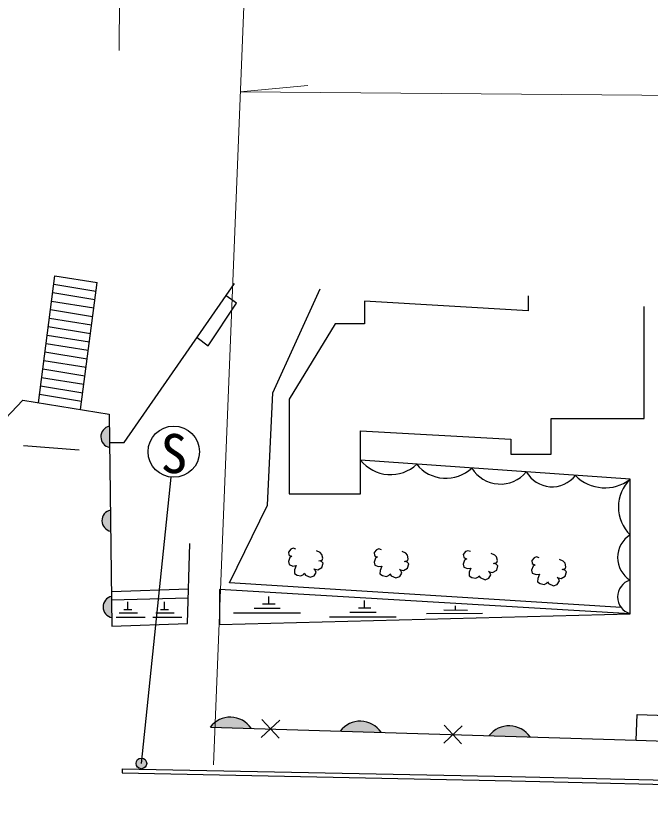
# Model space of a CAD drawing. Units: millimetres at full size, sheet at 1:1000; details may follow other scales. Extents: x 40000 to 680000, y 20000 to 380000.
# Drawn here: x 224530 to 254227, y 279410 to 316804 of the extents above; entities that cross this region are included whole.
import ezdxf
from ezdxf.enums import TextEntityAlignment as Align

# ---------------------------------------------------------------- set-up
doc = ezdxf.new("R2010")
doc.units = ezdxf.units.MM
doc.header["$LTSCALE"] = 1000
for name, color, linetype, lineweight in [('M-BGD', 7, 'Continuous', 25), ('M-BGD-EXST', 7, 'Continuous', 25), ('M-STR-HTXT', 7, 'Continuous', 13), ('M-STR-STRC', 7, 'Continuous', 25)]:
    doc.layers.add(name, color=color, linetype=linetype, lineweight=lineweight)
doc.styles.add('ＭＳ ゴシック', font='')
doc.styles.get('ＭＳ ゴシック').set_extended_font_data('MS Gothic')

msp = doc.modelspace()

# ---------------------------------------------------------------- hatches: boundary and pattern name
at = {"layer": 'M-BGD'}
for points in [[(228905, 297580, 0.82183), (228918, 296589)], [(228957, 293650, 0.82183), (228970, 292659)], [(229010, 289608, 0.82183), (229023, 288617)], [(235543, 283428, 0.51219), (233625, 283488)], [(241632, 283239, 0.51219), (239714, 283299)], [(248608, 283023, 0.51219), (246690, 283082)]]:
    msp.add_hatch(color=256, dxfattribs=at).paths.add_polyline_path(points)
at = {"layer": 'M-BGD-EXST'}
msp.add_hatch(color=256, dxfattribs=at).paths.add_polyline_path([(230185, 281663, 0.41421), (230524, 281563, 0.41421), (230624, 281902, 1)])

# ---------------------------------------------------------------- linework, layer by layer
at = {"layer": 'M-BGD'}
for p, q in [((225580, 298680), (226353, 304633)), ((226353, 304633), (228328, 304312)), ((226301, 304236), (228276, 303915)), ((227555, 298359), (228328, 304312)), ((226250, 303840), (228225, 303518)), ((226198, 303443), (228173, 303122)), ((226147, 303046), (228122, 302725)), ((226095, 302649), (228070, 302328)), ((226044, 302252), (228019, 301931)), ((225992, 301855), (227967, 301534)), ((225941, 301458), (227916, 301137)), ((225889, 301061), (227864, 300740)), ((225838, 300665), (227813, 300343)), ((225786, 300268), (227761, 299947)), ((225734, 299871), (227710, 299550)), ((225683, 299474), (227658, 299153)), ((225631, 299077), (227607, 298756)), ((224884, 296677), (227487, 296467)), ((232559, 288341), (232671, 292084)), ((229007, 289843), (232607, 289955)), ((229012, 289442), (232595, 289543)), ((236371, 289257), (236371, 289607)), ((229765, 288997), (229765, 289345)), ((231484, 288997), (231484, 289345)), ((236080, 289257), (236663, 289257)), ((240569, 289070), (241152, 289070)), ((240861, 289070), (240861, 289419)), ((245119, 288975), (245109, 289173)), ((229361, 288842), (230223, 288842)), ((229575, 288997), (229956, 288997)), ((231080, 288842), (231942, 288842)), ((231294, 288997), (231674, 288997)), ((234724, 288841), (237853, 288841)), ((235681, 289049), (236904, 289049)), ((240170, 288862), (241393, 288862)), ((243760, 288808), (246379, 288816)), ((244567, 288983), (245671, 288968)), ((229028, 288210), (232559, 288341)), ((229221, 288640), (230577, 288640)), ((230940, 288640), (232296, 288640)), ((239213, 288654), (242342, 288654)), ((236859, 282966), (236040, 283837)), ((253585, 282868), (253625, 284067)), ((236022, 282996), (236888, 283811)), ((244562, 282731), (245429, 283546)), ((245400, 282700), (244581, 283572))]:
    msp.add_line(p, q, dxfattribs=at)
for points in [[(228915, 296817), (229605, 296817), (234770, 304263)], [(252869, 289089), (234539, 290243), (236308, 293877), (236564, 299149), (238783, 304023)], [(233014, 301731), (233538, 301351), (234858, 303352), (234372, 303689)], [(248517, 303697), (248517, 302989), (240854, 303435), (240854, 302385), (239483, 302385), (237330, 298852), (237330, 294414), (240674, 294414), (240674, 297364), (247714, 296980), (247714, 296273), (249590, 296273), (249590, 297948), (253946, 297948), (253946, 303195)], [(220570, 298396), (223484, 297371), (224859, 298797), (228898, 298141), (229028, 288210)], [(253293, 288797), (253296, 295097), (240674, 295988)], [(237642, 291820), (237514, 291865), (237402, 291820), (237296, 291687), (237315, 291556), (237398, 291498), (237458, 291486), (237353, 291425), (237288, 291236), (237320, 291099), (237501, 291030), (237649, 291049), (237572, 290852), (237569, 290686), (237693, 290610), (237875, 290572), (238000, 290628), (238033, 290689), (238085, 290607), (238317, 290504), (238491, 290572), (238590, 290732), (238548, 290843), (238477, 290895), (238670, 290847), (238862, 290960), (238915, 291159), (238844, 291236), (238716, 291268), (238873, 291312), (238895, 291400), (238854, 291571), (238772, 291661), (238600, 291738)], [(241653, 291791), (241525, 291837), (241413, 291792), (241307, 291658), (241326, 291528), (241409, 291469), (241469, 291458), (241364, 291397), (241299, 291208), (241331, 291071), (241512, 291002), (241660, 291021), (241583, 290824), (241580, 290658), (241704, 290582), (241886, 290544), (242011, 290599), (242044, 290661), (242096, 290578), (242328, 290475), (242502, 290544), (242601, 290703), (242559, 290815), (242488, 290867), (242681, 290819), (242873, 290931), (242926, 291131), (242855, 291207), (242727, 291239), (242884, 291284), (242906, 291372), (242865, 291542), (242783, 291632), (242611, 291710)], [(245825, 291704), (245697, 291750), (245585, 291705), (245479, 291571), (245499, 291441), (245581, 291382), (245641, 291371), (245536, 291310), (245471, 291121), (245503, 290984), (245685, 290915), (245832, 290934), (245755, 290737), (245752, 290571), (245876, 290495), (246058, 290456), (246183, 290512), (246216, 290574), (246268, 290491), (246500, 290388), (246674, 290456), (246773, 290616), (246731, 290728), (246660, 290780), (246854, 290732), (247045, 290844), (247098, 291043), (247027, 291120), (246899, 291152), (247056, 291196), (247078, 291285), (247037, 291455), (246955, 291545), (246783, 291623)], [(249036, 291417), (248908, 291462), (248796, 291417), (248690, 291284), (248709, 291153), (248792, 291095), (248852, 291083), (248746, 291022), (248682, 290833), (248714, 290696), (248895, 290627), (249043, 290646), (248966, 290450), (248963, 290283), (249087, 290207), (249269, 290169), (249394, 290225), (249427, 290286), (249479, 290204), (249711, 290101), (249885, 290169), (249983, 290329), (249942, 290440), (249871, 290492), (250064, 290444), (250256, 290557), (250309, 290756), (250238, 290833), (250110, 290865), (250267, 290909), (250289, 290998), (250248, 291168), (250166, 291258), (249993, 291335)], [(253624, 284067), (273339, 283416), (294300, 282824), (311963, 282557), (335852, 281955), (363816, 282103), (413656, 281909), (444162, 281781), (477168, 281938), (501049, 281939), (521932, 282381), (551807, 283347), (559390, 283777)], [(233640, 283487), (253585, 282868), (273303, 282217), (294274, 281624), (311939, 281357), (335840, 280755), (363817, 280903), (413651, 280709), (444163, 280581), (477171, 280738), (501062, 280739), (521964, 281181), (551860, 282149), (559392, 282570)]]:
    msp.add_lwpolyline(points, dxfattribs=at)
msp.add_lwpolyline([(234064, 289933), (234064, 288296), (253293, 288797)], close=True, dxfattribs=at)
for centre, radius, start, end in [((229010, 297086), 505, 101.9211, 259.5793), ((242071, 297093), 1781, 218.3307, 313.5939), ((244672, 296892), 1752, 218.4244, 313.5003), ((247220, 296445), 1575, 211.5636, 320.361), ((249638, 296133), 1390, 209.8622, 322.0624), ((252116, 296624), 1929, 224.2452, 307.6795), ((254557, 293793), 1814, 134.0391, 225.9089), ((229061, 293156), 505, 101.9211, 259.5793), ((253957, 291428), 1252, 121.928, 238.0201), ((253521, 289582), 817, 106.1692, 253.7789), ((229114, 289114), 505, 101.9211, 259.5793), ((234562, 282767), 1182, 33.979, 142.4642), ((240652, 282578), 1182, 33.979, 142.4642), ((247627, 282362), 1182, 33.979, 142.4642)]:
    msp.add_arc(centre, radius, start, end, dxfattribs=at)
at = {"layer": 'M-BGD-EXST'}
msp.add_line((230404, 281782), (231797, 295193), dxfattribs=at)
for centre, radius in [((231921, 296387), 1200), ((230404, 281782), 250)]:
    msp.add_circle(centre, radius, dxfattribs=at)
at = {"layer": 'M-STR-HTXT'}
for p, q in [((229368, 315193), (229519, 342807)), ((233778, 281716), (235242, 318366)), ((235038, 313253), (238207, 313541))]:
    msp.add_line(p, q, dxfattribs=at)
msp.add_lwpolyline([(235038, 313253), (263255, 313009), (301189, 312714), (318452, 312667)], dxfattribs=at)
at = {"layer": 'M-STR-STRC'}
msp.add_line((229504, 281533), (229500, 281333), dxfattribs=at)
for points in [[(229500, 281333), (247732, 280972), (268945, 280468), (288148, 280046), (314649, 279410)], [(229504, 281533), (247737, 281172), (268950, 280668), (288153, 280246), (314654, 279610)]]:
    msp.add_lwpolyline(points, dxfattribs=at)

# ---------------------------------------------------------------- texts
at = {"layer": 'M-BGD-EXST', "style": 'ＭＳ ゴシック'}
msp.add_text('S', height=1833, dxfattribs=at).set_placement((231929, 296301), align=Align.MIDDLE_CENTER)

doc.saveas('drawing.dxf')
